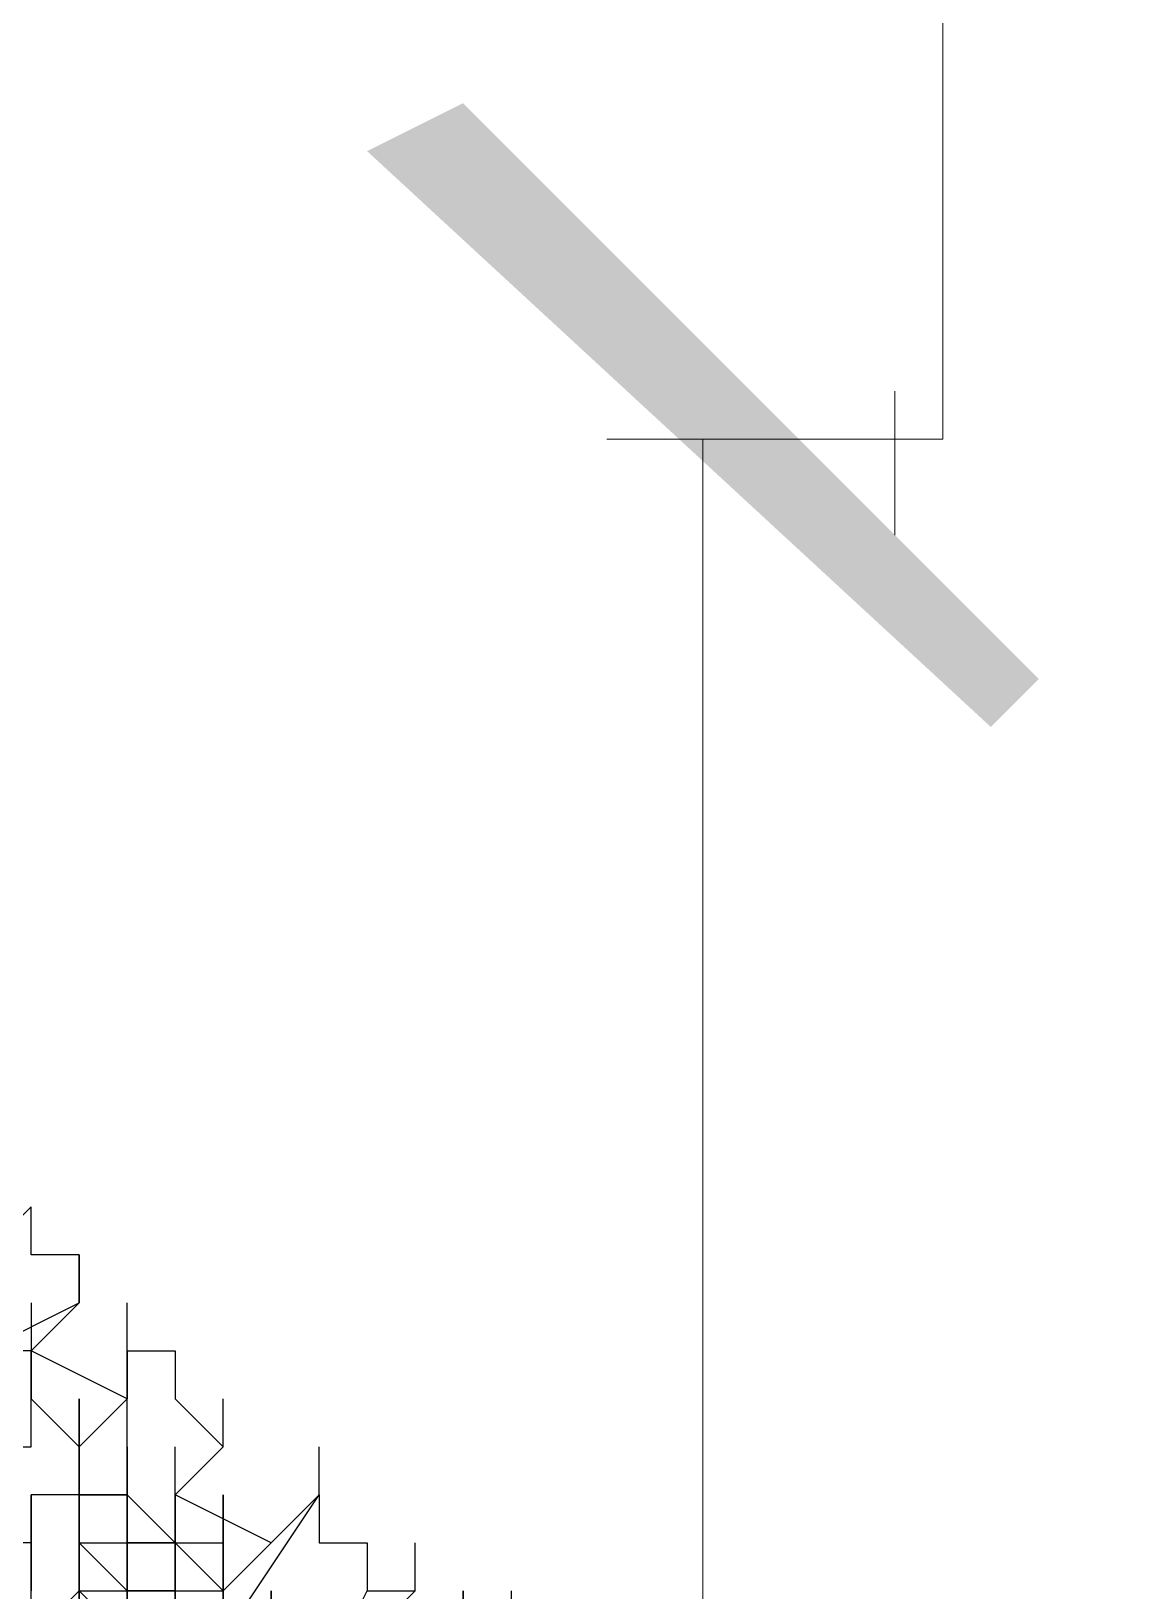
# Model space of a CAD drawing. Header units: inches. Extents: x 3324238 to 135265466, y -1036581 to 20094598.
# Drawn here: x 3353769.728 to 3353771.581, y -519271.089 to -519268.471 of the extents above; entities that cross this region are included whole.
import ezdxf

# ---------------------------------------------------------------- set-up
doc = ezdxf.new("R2010")
doc.units = ezdxf.units.IN
doc.header["$MEASUREMENT"] = 0
doc.layers.add('PDF_Geometry', color=7, linetype='Continuous')
doc.layers.add('PDF_Solid Fills', color=7, linetype='Continuous')

msp = doc.modelspace()

# ---------------------------------------------------------------- linework, layer by layer
at = {"layer": 'PDF_Geometry', "color": 252, "lineweight": 13, "true_color": 0x979797}
for points in [[(3353771.0974, -519269.1555), (3353771.2585, -519269.1555), (3353771.2585, -519260.0509)], [(3353771.178, -519269.3166), (3353771.178, -519269.0749)], [(3353771.2585, -519269.1555), (3353770.6945, -519269.1555)]]:
    msp.add_lwpolyline(points, dxfattribs=at)
at = {"layer": 'PDF_Geometry', "color": 32, "lineweight": 13, "true_color": 0xdd6e00}
for points in [[(3353775.126, -519269.1555, 1), (3353767.23, -519269.1555), (3353767.23, -519332.0817)], [(3353774.1591, -519269.1555, 0.996627), (3353768.1968, -519269.1555), (3353768.1968, -519332.0817)]]:
    msp.add_lwpolyline(points, format="xyb", dxfattribs=at)
at = {"layer": 'PDF_Geometry', "color": 152, "lineweight": 13, "true_color": 0x006edd}
msp.add_lwpolyline([(3353770.8557, -519269.1555), (3353770.8557, -519296.5497)], dxfattribs=at)
at = {"layer": 'PDF_Geometry', "lineweight": 25}
for points in [[(3353769.7277, -519271.1698), (3353769.7277, -519271.0892), (3353769.7277, -519271.0086), (3353769.7277, -519271.0892), (3353769.7277, -519271.0086), (3353769.6471, -519271.0086), (3353769.6471, -519270.928), (3353769.6471, -519270.8475), (3353769.7277, -519270.8475), (3353769.7277, -519270.7669), (3353769.7277, -519270.6863), (3353769.7277, -519270.7669), (3353769.7277, -519270.6863), (3353769.6471, -519270.6863), (3353769.8083, -519270.6058), (3353769.8083, -519270.5252), (3353769.7277, -519270.5252), (3353769.7277, -519270.4446), (3353769.6471, -519270.5252)], [(3353769.8888, -519270.928), (3353769.8888, -519271.0086), (3353769.8888, -519271.0892), (3353769.9694, -519271.0892), (3353769.8888, -519271.0892), (3353769.8888, -519271.0086), (3353769.8888, -519270.928), (3353769.8888, -519270.8475), (3353769.8888, -519270.7669), (3353769.7277, -519270.6863), (3353769.8083, -519270.6058), (3353769.8083, -519270.5252), (3353769.8083, -519270.6058), (3353769.8083, -519270.5252)], [(3353769.7277, -519270.6058), (3353769.7277, -519270.6863), (3353769.7277, -519270.7669), (3353769.8083, -519270.8475), (3353769.8083, -519270.7669), (3353769.8083, -519270.8475), (3353769.8083, -519270.7669), (3353769.8083, -519270.8475), (3353769.8083, -519270.928), (3353769.7277, -519270.928), (3353769.7277, -519271.0086), (3353769.6471, -519271.0086), (3353769.6471, -519270.928), (3353769.6471, -519270.8475)], [(3353769.8888, -519270.7669), (3353769.8888, -519270.6863), (3353769.8888, -519270.6058)], [(3353769.8083, -519270.7669), (3353769.8083, -519270.8475), (3353769.8888, -519270.7669), (3353769.8888, -519270.6863), (3353769.8888, -519270.7669), (3353769.8083, -519270.8475), (3353769.8083, -519270.928), (3353769.8888, -519270.928), (3353769.8888, -519271.0086), (3353769.9694, -519271.0086), (3353769.8888, -519270.928), (3353769.8083, -519270.928), (3353769.8083, -519270.8475), (3353769.8083, -519270.928), (3353769.8083, -519270.8475), (3353769.8083, -519270.928), (3353769.8083, -519271.0086), (3353769.8083, -519270.928), (3353769.8083, -519270.8475), (3353769.8083, -519270.7669), (3353769.8083, -519270.8475), (3353769.8083, -519270.928), (3353769.8083, -519271.0086), (3353769.8083, -519270.928), (3353769.8083, -519271.0086), (3353769.8083, -519271.0892), (3353769.8083, -519271.1698), (3353769.8083, -519271.0892), (3353769.8083, -519271.1698)], [(3353769.8888, -519270.6863), (3353769.9694, -519270.6863)], [(3353769.8888, -519270.7669), (3353769.8888, -519270.6863)], [(3353769.9694, -519270.6863), (3353769.9694, -519270.7669), (3353770.05, -519270.8475), (3353770.05, -519270.7669)], [(3353769.8082, -519270.928), (3353769.8082, -519270.8475), (3353769.8082, -519270.7669), (3353769.8082, -519270.8475)], [(3353769.8082, -519270.8475), (3353769.8082, -519270.7669)], [(3353769.8082, -519270.8475), (3353769.8082, -519270.7669)], [(3353769.8083, -519270.8475), (3353769.8083, -519270.7669)], [(3353769.8083, -519271.1698), (3353769.8083, -519271.0892), (3353769.8083, -519271.0086), (3353769.8083, -519271.0892), (3353769.8083, -519271.0086), (3353769.8083, -519270.928), (3353769.8083, -519270.8475), (3353769.8083, -519270.7669)], [(3353769.8083, -519270.8475), (3353769.8083, -519270.7669)], [(3353770.05, -519270.8475), (3353770.05, -519270.7669)], [(3353769.8083, -519270.928), (3353769.8083, -519270.8475)], [(3353769.8083, -519270.8475), (3353769.8083, -519270.928), (3353769.8083, -519270.8475)], [(3353769.8083, -519271.0086), (3353769.8083, -519270.928), (3353769.8083, -519270.8475), (3353769.8083, -519270.928)], [(3353769.8888, -519270.8475), (3353769.8888, -519270.928), (3353769.9694, -519271.0086), (3353769.9694, -519271.0892), (3353769.9694, -519271.1698), (3353769.9694, -519271.0892), (3353769.9694, -519271.0086), (3353770.05, -519271.0892), (3353770.05, -519271.1698)], [(3353769.8888, -519271.0086), (3353769.8888, -519270.928), (3353769.8888, -519271.0086), (3353769.9694, -519271.0086), (3353769.9694, -519270.928), (3353770.05, -519270.8475)], [(3353770.1305, -519271.0086), (3353769.9694, -519270.928), (3353769.9694, -519271.0086), (3353769.9694, -519270.928), (3353769.9694, -519270.8475)], [(3353770.05, -519270.8475), (3353769.9694, -519270.928)], [(3353770.05, -519271.1698), (3353770.05, -519271.0892), (3353770.1305, -519271.0086), (3353770.2111, -519270.928), (3353770.2111, -519270.8475)], [(3353769.8082, -519271.0086), (3353769.8082, -519270.928)], [(3353769.8083, -519271.1698), (3353769.8083, -519271.0892), (3353769.8083, -519271.0086), (3353769.8083, -519270.928), (3353769.8083, -519271.0086), (3353769.8083, -519270.928), (3353769.8083, -519271.0086), (3353769.8083, -519271.0892), (3353769.8888, -519271.0892), (3353769.8888, -519271.0086), (3353769.9694, -519271.0086), (3353769.9694, -519271.0892), (3353769.9694, -519271.0086), (3353769.9694, -519270.928), (3353769.9694, -519271.0086), (3353770.05, -519271.0086), (3353770.05, -519271.0892), (3353770.05, -519271.0086), (3353770.05, -519270.928), (3353770.05, -519271.0086), (3353770.05, -519271.0892), (3353770.05, -519271.0086), (3353770.05, -519271.0892), (3353770.05, -519271.1698), (3353770.2111, -519270.928), (3353770.2111, -519271.0086), (3353770.2917, -519271.0086), (3353770.2917, -519271.0892), (3353770.3723, -519271.0892), (3353770.3723, -519271.0086)], [(3353769.9694, -519271.1698), (3353769.9694, -519271.0892), (3353769.9694, -519271.1698), (3353769.9694, -519271.0892), (3353769.9694, -519271.0086), (3353769.9694, -519271.0892), (3353769.9694, -519271.1698), (3353769.9694, -519271.0892), (3353769.9694, -519271.0086), (3353769.9694, -519271.0892), (3353769.9694, -519271.0086), (3353769.9694, -519270.928), (3353769.9694, -519271.0086), (3353769.9694, -519271.0892), (3353769.9694, -519271.0086), (3353769.9694, -519270.928), (3353769.9694, -519271.0086), (3353769.8888, -519271.0086), (3353769.8888, -519271.0892), (3353769.8083, -519271.0086), (3353769.8888, -519271.0086), (3353769.8888, -519271.0892), (3353769.8888, -519271.1698), (3353769.8888, -519271.0892), (3353769.8888, -519271.1698)], [(3353769.8888, -519271.0086), (3353769.8888, -519270.928)], [(3353769.8888, -519271.0892), (3353769.8888, -519271.0086), (3353769.8888, -519270.928)], [(3353769.8888, -519271.0086), (3353769.8888, -519270.928)], [(3353769.8888, -519271.0086), (3353769.8888, -519270.928)], [(3353769.9694, -519271.2503), (3353769.9694, -519271.1697), (3353769.9694, -519271.0892), (3353769.9694, -519271.0086), (3353769.9694, -519270.928)], [(3353769.9694, -519271.0086), (3353769.9694, -519270.928)], [(3353769.9694, -519271.0086), (3353769.9694, -519270.928)], [(3353769.9694, -519271.0086), (3353769.9694, -519270.928)], [(3353769.9694, -519271.0892), (3353769.9694, -519271.0086), (3353769.9694, -519270.928)], [(3353769.9694, -519271.0086), (3353769.9694, -519270.928)], [(3353769.9694, -519271.0086), (3353769.9694, -519270.928)], [(3353769.9694, -519271.0086), (3353769.9694, -519270.928)], [(3353769.9694, -519271.0086), (3353769.9694, -519270.928)], [(3353769.9694, -519271.0086), (3353769.9694, -519270.928)], [(3353769.9694, -519271.0086), (3353769.9694, -519270.928)], [(3353769.9694, -519271.0086), (3353769.9694, -519270.928)], [(3353769.9694, -519271.0086), (3353769.9694, -519270.928)], [(3353769.9694, -519271.0086), (3353769.9694, -519270.928)], [(3353769.9694, -519271.0086), (3353769.9694, -519270.928)], [(3353769.9694, -519271.0086), (3353769.9694, -519270.928)], [(3353769.7277, -519271.0892), (3353769.7277, -519271.0086)], [(3353769.8888, -519271.1698), (3353769.8888, -519271.0892), (3353769.8888, -519271.1698), (3353769.8083, -519271.0892), (3353769.8083, -519271.0086), (3353769.8083, -519271.0892), (3353769.8083, -519271.1698)], [(3353769.8083, -519271.0892), (3353769.8083, -519271.0086)], [(3353769.8083, -519271.0892), (3353769.8083, -519271.0086)], [(3353769.8888, -519271.0892), (3353769.8888, -519271.0086)], [(3353769.8888, -519271.0892), (3353769.8888, -519271.0086)], [(3353769.8888, -519271.0892), (3353769.8888, -519271.0086)], [(3353769.8888, -519271.0892), (3353769.9694, -519271.0892), (3353769.9694, -519271.0086)], [(3353769.8888, -519271.0892), (3353769.8888, -519271.0086)], [(3353769.8888, -519271.0892), (3353769.8888, -519271.0086)], [(3353769.8888, -519271.0892), (3353769.8888, -519271.0086)], [(3353769.8888, -519271.0892), (3353769.8888, -519271.0086)], [(3353769.8888, -519271.0892), (3353769.8888, -519271.0086)], [(3353769.8888, -519271.0892), (3353769.8888, -519271.0086)], [(3353769.8888, -519271.0892), (3353769.8888, -519271.0086)], [(3353769.8888, -519271.0892), (3353769.8888, -519271.0086)], [(3353769.9694, -519271.0892), (3353769.9694, -519271.0086), (3353769.8888, -519271.0086)], [(3353769.8888, -519271.0892), (3353769.8888, -519271.0086)], [(3353769.9694, -519271.1698), (3353769.9694, -519271.0892), (3353769.9694, -519271.1698), (3353769.9694, -519271.0892), (3353769.9694, -519271.0086), (3353769.9694, -519271.0892), (3353770.05, -519271.0892), (3353770.05, -519271.1698), (3353770.05, -519271.0892), (3353770.05, -519271.0086)], [(3353769.9694, -519271.0086), (3353769.9694, -519271.0892)], [(3353769.9694, -519271.0892), (3353769.9694, -519271.0086)], [(3353769.9694, -519271.0892), (3353769.9694, -519271.0086)], [(3353769.9694, -519271.0892), (3353769.9694, -519271.0086)], [(3353769.9694, -519271.0086), (3353769.9694, -519271.0892)], [(3353769.9694, -519271.0892), (3353769.9694, -519271.0086)], [(3353769.9694, -519271.0892), (3353769.9694, -519271.0086)], [(3353769.9694, -519271.0892), (3353769.9694, -519271.0086)], [(3353769.9694, -519271.0086), (3353769.9694, -519271.0892)], [(3353769.9694, -519271.0892), (3353769.9694, -519271.0086)], [(3353769.9694, -519271.0892), (3353769.9694, -519271.0086)], [(3353770.05, -519271.1698), (3353770.05, -519271.0892), (3353770.05, -519271.1698), (3353770.05, -519271.0892), (3353770.05, -519271.0086), (3353770.05, -519271.0892), (3353770.05, -519271.1698)], [(3353770.05, -519271.1698), (3353770.05, -519271.0892), (3353770.05, -519271.0086)], [(3353770.05, -519271.1698), (3353770.05, -519271.0892), (3353770.05, -519271.1698), (3353770.05, -519271.0892), (3353770.05, -519271.1698), (3353770.05, -519271.0892), (3353770.05, -519271.1698), (3353770.05, -519271.0892), (3353770.05, -519271.0086), (3353770.05, -519271.0892), (3353770.05, -519271.0086), (3353770.05, -519271.0892), (3353770.05, -519271.0086), (3353770.05, -519271.0892), (3353770.05, -519271.1698)], [(3353769.8083, -519271.1698), (3353769.8083, -519271.0892), (3353769.7277, -519271.1698)], [(3353769.8888, -519271.1698), (3353769.8888, -519271.0892)], [(3353769.8888, -519271.0892), (3353769.8888, -519271.1698)], [(3353769.9694, -519271.0892), (3353769.8888, -519271.0892), (3353769.8888, -519271.1698)], [(3353769.8888, -519271.1698), (3353769.8888, -519271.0892)], [(3353769.8888, -519271.1698), (3353769.8888, -519271.0892)], [(3353769.9694, -519271.0892), (3353769.8888, -519271.0892)], [(3353769.9694, -519271.0892), (3353769.8888, -519271.0892), (3353769.9694, -519271.0892)], [(3353769.8888, -519271.1698), (3353769.8888, -519271.0892)], [(3353769.9694, -519271.1698), (3353769.9694, -519271.0892)], [(3353769.9694, -519271.1698), (3353769.9694, -519271.0892), (3353769.9694, -519271.1698), (3353769.9694, -519271.0892), (3353769.9694, -519271.1698), (3353769.9694, -519271.0892), (3353769.9694, -519271.1698)], [(3353769.9694, -519271.1698), (3353769.9694, -519271.0892)], [(3353769.9694, -519271.1698), (3353769.9694, -519271.0892)], [(3353770.05, -519271.0892), (3353770.05, -519271.1698), (3353769.9694, -519271.1698)], [(3353770.1305, -519271.1698), (3353770.1305, -519271.0892), (3353770.1305, -519271.1698)], [(3353770.2111, -519271.2503), (3353770.2917, -519271.0892)], [(3353770.2111, -519271.1698), (3353770.2917, -519271.1698), (3353770.3723, -519271.0892)], [(3353770.5334, -519271.0892), (3353770.5334, -519271.1698), (3353770.5334, -519271.2503), (3353770.614, -519271.2503), (3353770.614, -519271.3309), (3353770.614, -519271.4115), (3353770.614, -519271.3309), (3353770.6945, -519271.4115), (3353770.6945, -519271.492), (3353770.6945, -519271.4115), (3353770.6945, -519271.492), (3353770.6945, -519271.4115), (3353770.6945, -519271.492), (3353770.6945, -519271.5726), (3353770.7751, -519271.5726), (3353770.6945, -519271.5726), (3353770.6945, -519271.492), (3353770.6945, -519271.5726), (3353770.6945, -519271.492)]]:
    msp.add_lwpolyline(points, dxfattribs=at)
for points in [[(3353769.7277, -519270.928), (3353769.7277, -519271.0086)], [(3353769.8888, -519270.928), (3353769.8888, -519271.0086)], [(3353769.8888, -519271.0086), (3353769.8888, -519271.0892), (3353769.8888, -519271.1698), (3353769.8888, -519271.0892), (3353769.8888, -519271.1698), (3353769.8083, -519271.1698), (3353769.8083, -519271.0892), (3353769.8888, -519271.0892)], [(3353769.8888, -519271.0086), (3353769.8888, -519271.0892)], [(3353769.8888, -519271.0086), (3353769.8888, -519271.0892)], [(3353769.8888, -519271.0086), (3353769.8888, -519271.0892)], [(3353769.8083, -519271.0892), (3353769.8083, -519271.1698), (3353769.8888, -519271.1698), (3353769.8888, -519271.2503), (3353769.8888, -519271.1698), (3353769.8888, -519271.2503), (3353769.8083, -519271.2503), (3353769.8083, -519271.1698), (3353769.8083, -519271.2503), (3353769.8083, -519271.1698), (3353769.7277, -519271.1698), (3353769.8083, -519271.1698), (3353769.8083, -519271.2503), (3353769.8888, -519271.3309), (3353769.8888, -519271.2503), (3353769.8888, -519271.3309), (3353769.8888, -519271.2503), (3353769.8888, -519271.1698), (3353769.8083, -519271.1698), (3353769.7277, -519271.1698), (3353769.8083, -519271.1698)], [(3353770.05, -519271.0892), (3353770.05, -519271.1698), (3353770.05, -519271.2503), (3353770.05, -519271.1698)], [(3353770.4528, -519271.0892), (3353770.4528, -519271.1698)]]:
    msp.add_lwpolyline(points, close=True, dxfattribs=at)
at = {"layer": 'PDF_Geometry', "color": 32, "lineweight": 13, "true_color": 0xdd6e00}
for centre, radius, start, end in [((3353771.178, -519269.1477), 11.9248, 0.35001, 179.64999), ((3353771.178, -519269.154), 11.4414, 0.39628, 179.60372), ((3353771.178, -519269.1558), 10.4746, 0.44244, 179.55756), ((3353771.178, -519269.1558), 9.9106, 0.46772, 179.53228), ((3353771.178, -519269.1429), 8.9437, 0.43566, 179.56434), ((3353771.178, -519269.1496), 8.4603, 0.50592, 179.49408), ((3353771.178, -519269.1559), 7.413, 0.62618, 179.37382), ((3353771.178, -519269.1559), 6.9296, 0.67012, 179.32988), ((3353771.178, -519269.1437), 5.9627, 0.66132, 179.33868), ((3353771.178, -519269.1506), 5.4794, 0.7915, 179.2085), ((3353771.178, -519269.1562), 4.4322, 1.0513, 178.9487), ((3353771.178, -519269.1555), 2.4171, 0, 180)]:
    msp.add_arc(centre, radius, start, end, dxfattribs=at)
at = {"layer": 'PDF_Solid Fills', "color": 152, "lineweight": 30, "true_color": 0x006edd, "transparency": 33554559}
for points in [[(3353771.4197, -519269.5583), (3353770.2917, -519268.672), (3353770.4528, -519268.5915)], [(3353771.3391, -519269.6389), (3353771.4197, -519269.5583), (3353770.2917, -519268.672)]]:
    msp.add_solid(points, dxfattribs=at)

doc.saveas('drawing.dxf')
